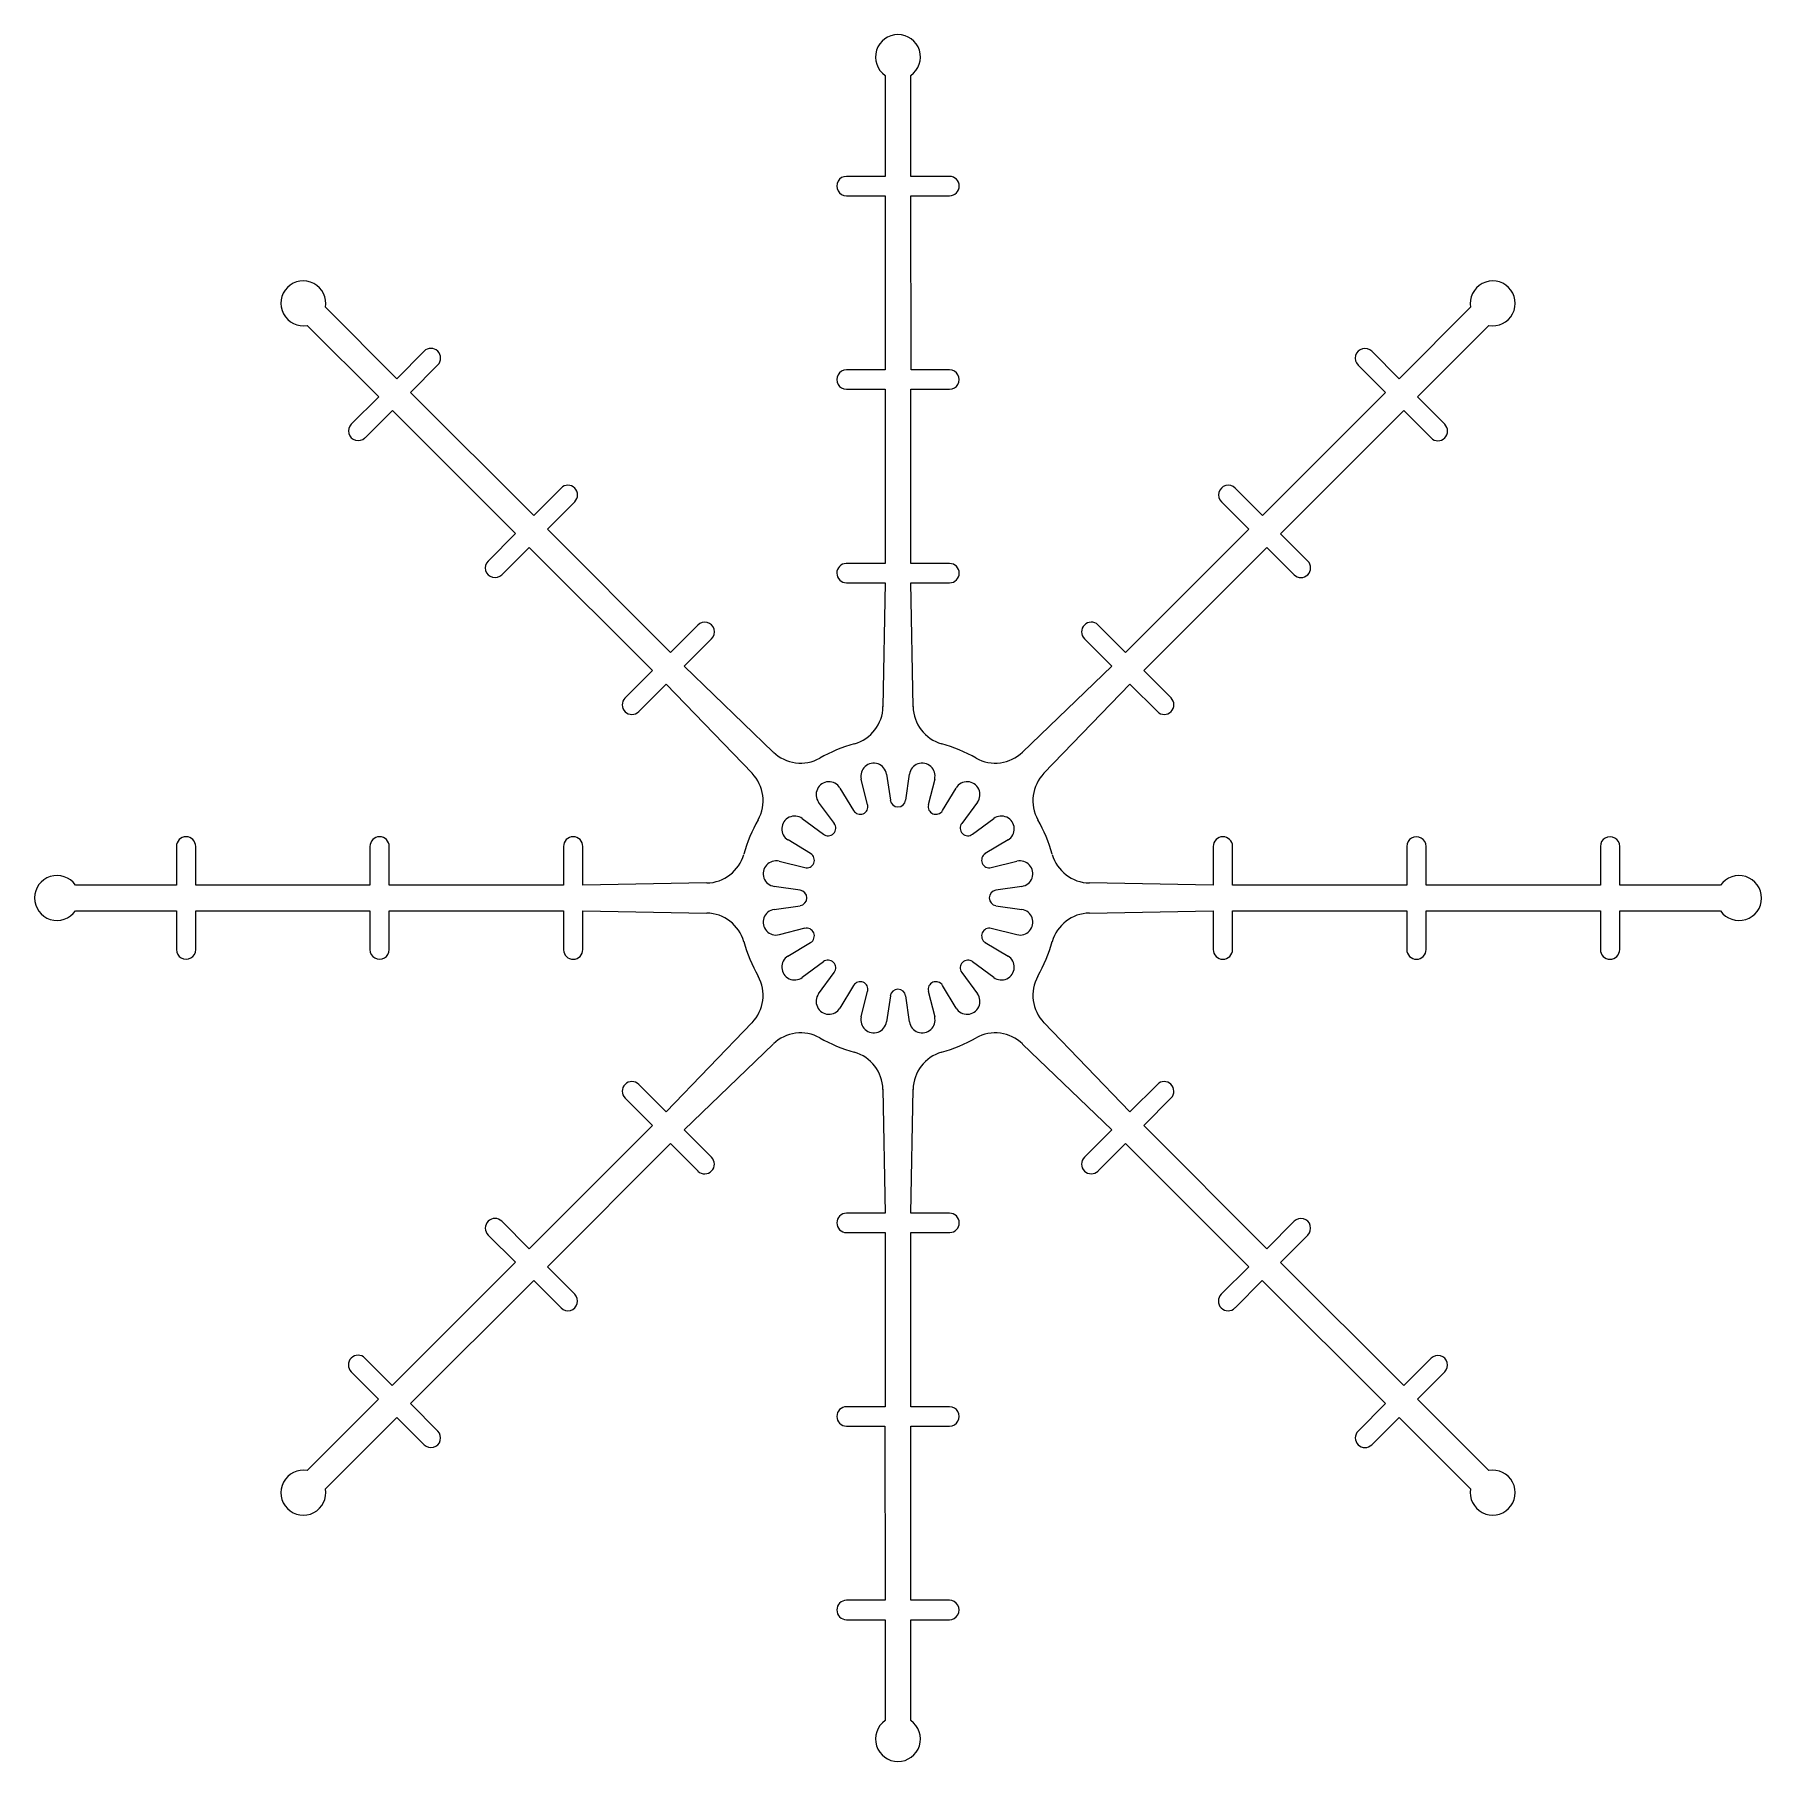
# Model space of a CAD drawing. Extents: x 2222 to 2356, y 1735 to 1869.
import ezdxf

# ---------------------------------------------------------------- set-up
doc = ezdxf.new("R2010")
doc.units = 0
doc.layers.get('0').update_dxf_attribs({"linetype": 'CONTINUOUS'})

msp = doc.modelspace()

# ---------------------------------------------------------------- linework, layer by layer
for p, q in [((2288.18, 1865.52), (2288.18, 1857.7)), ((2290.17, 1857.7), (2290.17, 1865.52)), ((2288.18, 1857.7), (2285.18, 1857.7)), ((2293.17, 1857.7), (2290.17, 1857.7)), ((2285.18, 1856.2), (2285.18, 1856.2)), ((2285.18, 1856.2), (2288.18, 1856.2)), ((2288.18, 1856.2), (2288.18, 1842.7)), ((2290.18, 1842.7), (2290.17, 1856.2)), ((2290.17, 1856.2), (2293.17, 1856.2)), ((2250.33, 1842.02), (2244.8, 1847.56)), ((2333.55, 1847.55), (2328.02, 1842.02)), ((2243.39, 1846.15), (2248.93, 1840.62)), ((2329.42, 1840.62), (2334.95, 1846.15)), ((2252.45, 1844.15), (2250.33, 1842.02)), ((2328.02, 1842.02), (2325.89, 1844.14)), ((2251.39, 1840.96), (2253.51, 1843.09)), ((2324.83, 1843.08), (2324.83, 1843.08)), ((2324.83, 1843.08), (2326.95, 1840.96)), ((2288.18, 1842.7), (2285.18, 1842.7)), ((2293.17, 1842.7), (2290.18, 1842.7)), ((2248.93, 1840.62), (2246.8, 1838.5)), ((2260.95, 1831.43), (2251.39, 1840.96)), ((2285.18, 1841.2), (2285.18, 1841.2)), ((2285.18, 1841.2), (2288.18, 1841.2)), ((2288.18, 1841.2), (2288.18, 1827.7)), ((2290.17, 1827.7), (2290.17, 1841.2)), ((2290.17, 1841.2), (2293.17, 1841.2)), ((2326.95, 1840.96), (2317.41, 1831.42)), ((2331.54, 1838.5), (2329.42, 1840.62)), ((2247.87, 1837.44), (2249.99, 1839.56)), ((2249.99, 1839.56), (2259.53, 1830.01)), ((2318.82, 1830), (2328.36, 1839.56)), ((2328.36, 1839.56), (2330.48, 1837.43)), ((2247.87, 1837.44), (2247.87, 1837.44)), ((2263.06, 1833.54), (2260.95, 1831.43)), ((2317.41, 1831.42), (2315.29, 1833.54)), ((2262, 1830.36), (2264.12, 1832.48)), ((2314.23, 1832.48), (2314.23, 1832.48)), ((2314.23, 1832.48), (2316.35, 1830.36)), ((2259.53, 1830.01), (2257.41, 1827.89)), ((2271.54, 1820.81), (2262, 1830.36)), ((2316.35, 1830.36), (2306.8, 1820.81)), ((2320.94, 1827.89), (2318.82, 1830)), ((2258.47, 1826.83), (2260.59, 1828.95)), ((2260.59, 1828.95), (2270.14, 1819.4)), ((2308.21, 1819.4), (2317.75, 1828.95)), ((2317.75, 1828.95), (2319.87, 1826.83)), ((2258.47, 1826.83), (2258.47, 1826.83)), ((2288.18, 1827.7), (2285.16, 1827.7)), ((2293.17, 1827.7), (2290.17, 1827.7)), ((2285.18, 1826.2), (2285.18, 1826.2)), ((2285.18, 1826.2), (2288.18, 1826.2)), ((2288.18, 1826.2), (2288, 1816.6)), ((2290.34, 1816.6), (2290.17, 1826.2)), ((2290.17, 1826.2), (2293.17, 1826.2)), ((2273.65, 1822.92), (2271.54, 1820.81)), ((2306.8, 1820.81), (2304.67, 1822.94)), ((2272.61, 1819.75), (2274.73, 1821.87)), ((2274.73, 1821.87), (2274.73, 1821.87)), ((2303.62, 1821.87), (2303.62, 1821.87)), ((2303.62, 1821.87), (2305.74, 1819.75)), ((2270.14, 1819.4), (2268, 1817.27)), ((2279.51, 1813.09), (2272.61, 1819.75)), ((2305.74, 1819.75), (2298.83, 1813.09)), ((2310.33, 1817.28), (2308.21, 1819.4)), ((2269.08, 1816.22), (2271.2, 1818.34)), ((2271.2, 1818.34), (2277.86, 1811.44)), ((2300.48, 1811.44), (2307.15, 1818.34)), ((2307.15, 1818.34), (2309.27, 1816.22)), ((2269.08, 1816.22), (2269.08, 1816.22)), ((2286.82, 1809), (2286.33, 1810.99)), ((2288.28, 1811.38), (2288.58, 1809.35)), ((2289.77, 1809.35), (2290.07, 1811.38)), ((2292.02, 1810.99), (2291.52, 1809)), ((2284.67, 1810.3), (2285.73, 1808.55)), ((2292.62, 1808.55), (2293.68, 1810.3)), ((2284.24, 1807.55), (2283.02, 1809.2)), ((2295.33, 1809.2), (2294.11, 1807.55)), ((2281.75, 1807.93), (2283.4, 1806.71)), ((2294.95, 1806.71), (2296.6, 1807.93)), ((2233.25, 1805.77), (2233.25, 1802.77)), ((2234.75, 1802.77), (2234.75, 1805.77)), ((2248.25, 1805.77), (2248.25, 1802.78)), ((2249.75, 1802.77), (2249.75, 1805.77)), ((2263.25, 1805.77), (2263.25, 1802.77)), ((2264.75, 1802.77), (2264.75, 1805.77)), ((2282.4, 1805.22), (2280.65, 1806.28)), ((2297.7, 1806.28), (2295.94, 1805.22)), ((2313.6, 1805.77), (2313.6, 1805.77)), ((2313.6, 1805.77), (2313.6, 1802.77)), ((2315.1, 1802.77), (2315.1, 1805.79)), ((2328.6, 1805.77), (2328.6, 1805.77)), ((2328.6, 1805.77), (2328.6, 1802.77)), ((2330.1, 1802.77), (2330.1, 1805.77)), ((2343.6, 1805.77), (2343.6, 1805.77)), ((2343.6, 1805.77), (2343.6, 1802.77)), ((2345.1, 1802.77), (2345.1, 1805.77)), ((2279.96, 1804.62), (2281.95, 1804.13)), ((2296.4, 1804.13), (2298.39, 1804.62)), ((2233.25, 1802.77), (2225.42, 1802.77)), ((2248.25, 1802.78), (2234.75, 1802.77)), ((2263.25, 1802.77), (2249.75, 1802.77)), ((2274.34, 1802.94), (2264.75, 1802.77)), ((2281.6, 1802.37), (2279.57, 1802.67)), ((2298.77, 1802.67), (2296.75, 1802.37)), ((2313.6, 1802.77), (2304, 1802.94)), ((2328.6, 1802.77), (2315.1, 1802.77)), ((2343.6, 1802.77), (2330.1, 1802.77)), ((2352.92, 1802.77), (2345.1, 1802.77)), ((2225.42, 1800.78), (2233.25, 1800.78)), ((2233.25, 1800.78), (2233.25, 1797.78)), ((2234.75, 1797.78), (2234.75, 1800.78)), ((2234.75, 1800.78), (2248.25, 1800.78)), ((2248.25, 1800.78), (2248.25, 1797.78)), ((2249.75, 1797.78), (2249.75, 1800.78)), ((2249.75, 1800.78), (2263.25, 1800.78)), ((2263.25, 1800.78), (2263.25, 1797.76)), ((2264.75, 1797.78), (2264.75, 1800.78)), ((2264.75, 1800.78), (2274.34, 1800.61)), ((2279.57, 1800.88), (2281.6, 1801.18)), ((2296.75, 1801.18), (2298.77, 1800.88)), ((2304, 1800.61), (2313.6, 1800.78)), ((2313.6, 1800.78), (2313.6, 1797.78)), ((2315.1, 1797.78), (2315.1, 1800.78)), ((2315.1, 1800.78), (2328.6, 1800.78)), ((2328.6, 1800.78), (2328.6, 1797.78)), ((2330.1, 1800.77), (2343.6, 1800.78)), ((2330.1, 1797.78), (2330.1, 1800.77)), ((2343.6, 1800.78), (2343.6, 1797.78)), ((2345.1, 1797.78), (2345.1, 1800.78)), ((2345.1, 1800.78), (2352.92, 1800.78)), ((2281.95, 1799.43), (2279.96, 1798.93)), ((2298.39, 1798.93), (2296.4, 1799.42)), ((2234.75, 1797.78), (2234.75, 1797.78)), ((2249.75, 1797.78), (2249.75, 1797.78)), ((2264.75, 1797.78), (2264.75, 1797.78)), ((2280.64, 1797.27), (2282.4, 1798.33)), ((2295.94, 1798.33), (2297.7, 1797.27)), ((2283.4, 1796.84), (2281.75, 1795.62)), ((2283.02, 1794.35), (2284.23, 1796)), ((2294.11, 1796), (2295.33, 1794.35)), ((2296.6, 1795.62), (2294.95, 1796.84)), ((2285.72, 1795), (2284.67, 1793.25)), ((2293.68, 1793.25), (2292.62, 1795)), ((2286.33, 1792.56), (2286.82, 1794.55)), ((2288.58, 1794.2), (2288.27, 1792.17)), ((2290.07, 1792.17), (2289.77, 1794.2)), ((2291.52, 1794.55), (2292.02, 1792.56)), ((2277.86, 1792.12), (2271.2, 1785.21)), ((2307.15, 1785.21), (2300.48, 1792.12)), ((2272.6, 1783.8), (2279.51, 1790.46)), ((2298.83, 1790.46), (2305.74, 1783.8)), ((2271.2, 1785.21), (2269.08, 1787.33)), ((2288, 1786.95), (2288.18, 1777.35)), ((2290.17, 1777.35), (2290.34, 1786.95)), ((2309.27, 1787.33), (2307.15, 1785.21)), ((2309.27, 1787.33), (2309.27, 1787.33)), ((2268.02, 1786.27), (2270.14, 1784.15)), ((2308.21, 1784.15), (2310.34, 1786.28)), ((2270.14, 1784.15), (2260.59, 1774.6)), ((2317.75, 1774.6), (2308.21, 1784.15)), ((2262, 1773.2), (2271.54, 1782.74)), ((2271.54, 1782.74), (2273.68, 1780.61)), ((2274.72, 1781.68), (2272.6, 1783.8)), ((2305.74, 1783.8), (2303.62, 1781.68)), ((2304.68, 1780.62), (2306.8, 1782.74)), ((2306.8, 1782.74), (2316.35, 1773.2)), ((2274.72, 1781.68), (2274.72, 1781.68)), ((2288.18, 1777.35), (2285.18, 1777.35)), ((2293.17, 1777.35), (2290.17, 1777.35)), ((2293.17, 1777.35), (2293.17, 1777.35)), ((2260.59, 1774.6), (2258.47, 1776.72)), ((2319.87, 1776.72), (2317.75, 1774.6)), ((2319.87, 1776.72), (2319.87, 1776.72)), ((2257.41, 1775.66), (2259.52, 1773.55)), ((2285.18, 1775.85), (2288.18, 1775.85)), ((2288.18, 1775.85), (2288.18, 1762.35)), ((2290.16, 1762.35), (2290.17, 1775.85)), ((2290.17, 1775.85), (2293.18, 1775.85)), ((2318.81, 1773.54), (2320.93, 1775.66)), ((2259.52, 1773.55), (2249.98, 1764)), ((2328.36, 1763.99), (2318.81, 1773.54)), ((2251.39, 1762.59), (2260.94, 1772.14)), ((2260.94, 1772.14), (2263.06, 1770.01)), ((2264.12, 1771.08), (2262, 1773.2)), ((2316.35, 1773.2), (2314.22, 1771.07)), ((2315.29, 1770.01), (2317.4, 1772.13)), ((2317.4, 1772.13), (2326.95, 1762.59)), ((2264.12, 1771.08), (2264.12, 1771.08)), ((2249.98, 1764), (2247.86, 1766.12)), ((2330.48, 1766.11), (2328.36, 1763.99)), ((2330.48, 1766.11), (2330.48, 1766.11)), ((2246.8, 1765.06), (2248.92, 1762.93)), ((2329.42, 1762.93), (2331.54, 1765.05)), ((2248.92, 1762.93), (2243.39, 1757.4)), ((2253.51, 1760.47), (2251.39, 1762.59)), ((2326.95, 1762.59), (2324.83, 1760.47)), ((2334.95, 1757.4), (2329.42, 1762.93)), ((2244.8, 1756), (2250.33, 1761.53)), ((2250.33, 1761.53), (2252.45, 1759.41)), ((2288.18, 1762.35), (2285.18, 1762.35)), ((2293.16, 1762.35), (2290.16, 1762.35)), ((2293.16, 1762.35), (2293.16, 1762.35)), ((2325.89, 1759.41), (2328.01, 1761.53)), ((2328.01, 1761.53), (2333.54, 1756)), ((2253.51, 1760.47), (2253.51, 1760.47)), ((2285.18, 1760.85), (2288.16, 1760.85)), ((2288.16, 1760.85), (2288.18, 1747.35)), ((2290.16, 1747.35), (2290.16, 1760.85)), ((2290.16, 1760.85), (2293.17, 1760.85)), ((2288.18, 1747.35), (2285.18, 1747.35)), ((2293.16, 1747.35), (2290.16, 1747.35)), ((2293.16, 1747.35), (2293.16, 1747.35)), ((2285.18, 1745.85), (2288.18, 1745.85)), ((2288.18, 1745.85), (2288.18, 1738.03)), ((2290.16, 1738.03), (2290.16, 1745.85)), ((2290.16, 1745.85), (2293.16, 1745.85))]:
    msp.add_line(p, q)
for centre, radius, start, end in [((2289.17, 1866.95), 1.74, 304.8486, 235.1488), ((2285.18, 1856.95), 0.75, 90, 270.0245), ((2293.17, 1856.95), 0.75, 270, 90), ((2243.09, 1847.86), 1.74, 349.8486, 280.1488), ((2335.26, 1847.86), 1.74, 259.8486, 190.1488), ((2252.98, 1843.62), 0.75, 315, 135), ((2325.36, 1843.61), 0.75, 45, 225.0245), ((2285.18, 1841.95), 0.75, 90, 270.0245), ((2293.17, 1841.95), 0.75, 270, 90.0001), ((2247.33, 1837.97), 0.75, 135, 315.0245), ((2331.01, 1837.96), 0.75, 225, 45), ((2263.59, 1833.01), 0.75, 315, 135), ((2314.76, 1833.01), 0.75, 45, 225.0245), ((2257.94, 1827.36), 0.75, 135, 315.0245), ((2285.18, 1826.95), 0.75, 91.3574, 270.0245), ((2293.17, 1826.95), 0.75, 270, 90), ((2320.4, 1827.36), 0.75, 225, 45), ((2274.2, 1822.4), 0.75, 314.9729, 136.3547), ((2304.15, 1822.4), 0.75, 46.3574, 225.0245), ((2268.55, 1816.75), 0.75, 136.3574, 315.0245), ((2284.96, 1816.66), 3.05, 285.8186, 358.9668), ((2293.39, 1816.66), 3.05, 181.0306, 254.1788), ((2309.8, 1816.75), 0.75, 225, 45), ((2289.17, 1801.78), 12.42, 105.8186, 119.1788), ((2289.17, 1801.78), 12.42, 60.8186, 74.1788), ((2281.63, 1815.28), 3.05, 226.0306, 299.1788), ((2287.29, 1811.23), 0.994, 8.5294, 193.9679), ((2291.05, 1811.23), 0.994, 346.0294, 171.4679), ((2296.71, 1815.28), 3.05, 240.8186, 313.9668), ((2275.67, 1809.32), 3.05, 330.8186, 43.9668), ((2283.82, 1809.79), 0.994, 31.0294, 216.4679), ((2294.53, 1809.79), 0.994, 323.5294, 148.9679), ((2302.68, 1809.32), 3.05, 136.0306, 209.1788), ((2289.17, 1809.44), 0.6, 188.5294, 351.4679), ((2281.16, 1807.13), 0.994, 53.5294, 238.9679), ((2286.24, 1808.86), 0.6, 211.0294, 13.9679), ((2292.11, 1808.86), 0.6, 166.0294, 328.9679), ((2297.19, 1807.13), 0.994, 301.0294, 126.4679), ((2289.17, 1801.78), 12.42, 150.8186, 164.1788), ((2283.75, 1807.2), 0.6, 233.5294, 36.4679), ((2294.59, 1807.2), 0.6, 143.5294, 306.4679), ((2289.17, 1801.78), 12.42, 15.8186, 29.1788), ((2234, 1805.77), 0.75, 360, 180), ((2249, 1805.77), 0.75, 360, 180), ((2264, 1805.77), 0.75, 0, 180), ((2314.35, 1805.77), 0.75, 1.3574, 180.0245), ((2329.35, 1805.77), 0.75, 360, 180.0245), ((2344.35, 1805.77), 0.75, 360, 180.0245), ((2274.29, 1805.99), 3.05, 271.0306, 344.1788), ((2279.72, 1803.66), 0.994, 76.0294, 261.4679), ((2282.09, 1804.71), 0.6, 256.0294, 58.9679), ((2296.25, 1804.71), 0.6, 121.0294, 283.9679), ((2298.63, 1803.66), 0.994, 278.5294, 103.9679), ((2304.06, 1805.99), 3.05, 195.8186, 268.9668), ((2224, 1801.78), 1.74, 34.8486, 325.1488), ((2354.35, 1801.77), 1.74, 214.8486, 145.1488), ((2281.51, 1801.78), 0.6, 278.5294, 81.4679), ((2296.84, 1801.78), 0.6, 98.5294, 261.4679), ((2274.29, 1797.56), 3.05, 15.8186, 88.9668), ((2279.72, 1799.9), 0.994, 98.5294, 283.9679), ((2298.63, 1799.9), 0.994, 256.0294, 81.4679), ((2304.06, 1797.56), 3.05, 91.0306, 164.1788), ((2282.09, 1798.84), 0.6, 301.0294, 103.9679), ((2296.25, 1798.84), 0.6, 76.0294, 238.9679), ((2234, 1797.78), 0.75, 180.0001, 0.0245), ((2249, 1797.78), 0.75, 180, 0.0245), ((2264, 1797.78), 0.75, 181.3574, 0.0245), ((2289.17, 1801.78), 12.42, 195.8186, 209.1788), ((2289.17, 1801.78), 12.42, 330.8186, 344.1788), ((2314.35, 1797.78), 0.75, 180, 0), ((2329.35, 1797.78), 0.75, 180, 360), ((2344.35, 1797.78), 0.75, 180, 360), ((2281.16, 1796.42), 0.994, 121.0294, 306.4679), ((2283.75, 1796.36), 0.6, 323.5294, 126.4679), ((2294.59, 1796.36), 0.6, 53.5294, 216.4679), ((2297.19, 1796.42), 0.994, 233.5294, 58.9679), ((2275.67, 1794.23), 3.05, 316.0306, 29.1788), ((2286.24, 1794.69), 0.6, 346.0294, 148.9679), ((2289.17, 1794.11), 0.6, 8.5294, 171.4679), ((2292.11, 1794.69), 0.6, 31.0294, 193.9679), ((2302.68, 1794.23), 3.05, 150.8186, 223.9668), ((2283.82, 1793.76), 0.994, 143.5294, 328.9679), ((2294.53, 1793.76), 0.994, 211.0294, 36.4679), ((2287.29, 1792.32), 0.994, 166.0294, 351.4679), ((2291.05, 1792.32), 0.994, 188.5294, 13.9679), ((2281.63, 1788.27), 3.05, 60.8186, 133.9668), ((2289.17, 1801.78), 12.42, 240.8186, 254.1788), ((2289.17, 1801.78), 12.42, 285.8186, 299.1788), ((2296.71, 1788.27), 3.05, 46.0306, 119.1788), ((2284.95, 1786.89), 3.05, 1.0306, 74.1788), ((2293.39, 1786.89), 3.05, 105.8186, 178.9668), ((2268.55, 1786.8), 0.75, 45, 225), ((2309.8, 1786.8), 0.75, 316.3574, 135.0245), ((2274.19, 1781.15), 0.75, 226.3574, 45.0245), ((2304.15, 1781.15), 0.75, 135, 315), ((2285.18, 1776.6), 0.75, 90, 270), ((2293.17, 1776.6), 0.75, 271.3574, 90.0245), ((2257.94, 1776.19), 0.75, 45, 225), ((2320.4, 1776.19), 0.75, 315, 135.0245), ((2263.59, 1770.54), 0.75, 225, 45.0245), ((2314.75, 1770.54), 0.75, 135, 315), ((2247.33, 1765.59), 0.75, 45, 225), ((2331.01, 1765.58), 0.75, 315, 135.0245), ((2285.18, 1761.6), 0.75, 90, 270), ((2293.17, 1761.6), 0.75, 270, 90.0245), ((2252.98, 1759.94), 0.75, 225, 45.0245), ((2325.36, 1759.94), 0.75, 135, 315), ((2243.09, 1755.69), 1.74, 79.8486, 10.1488), ((2335.26, 1755.69), 1.74, 169.8486, 100.1488), ((2285.18, 1746.6), 0.75, 90, 270), ((2293.16, 1746.6), 0.75, 270, 90.0245), ((2289.17, 1736.6), 1.74, 124.8486, 55.1488)]:
    msp.add_arc(centre, radius, start, end)

doc.saveas('drawing.dxf')
